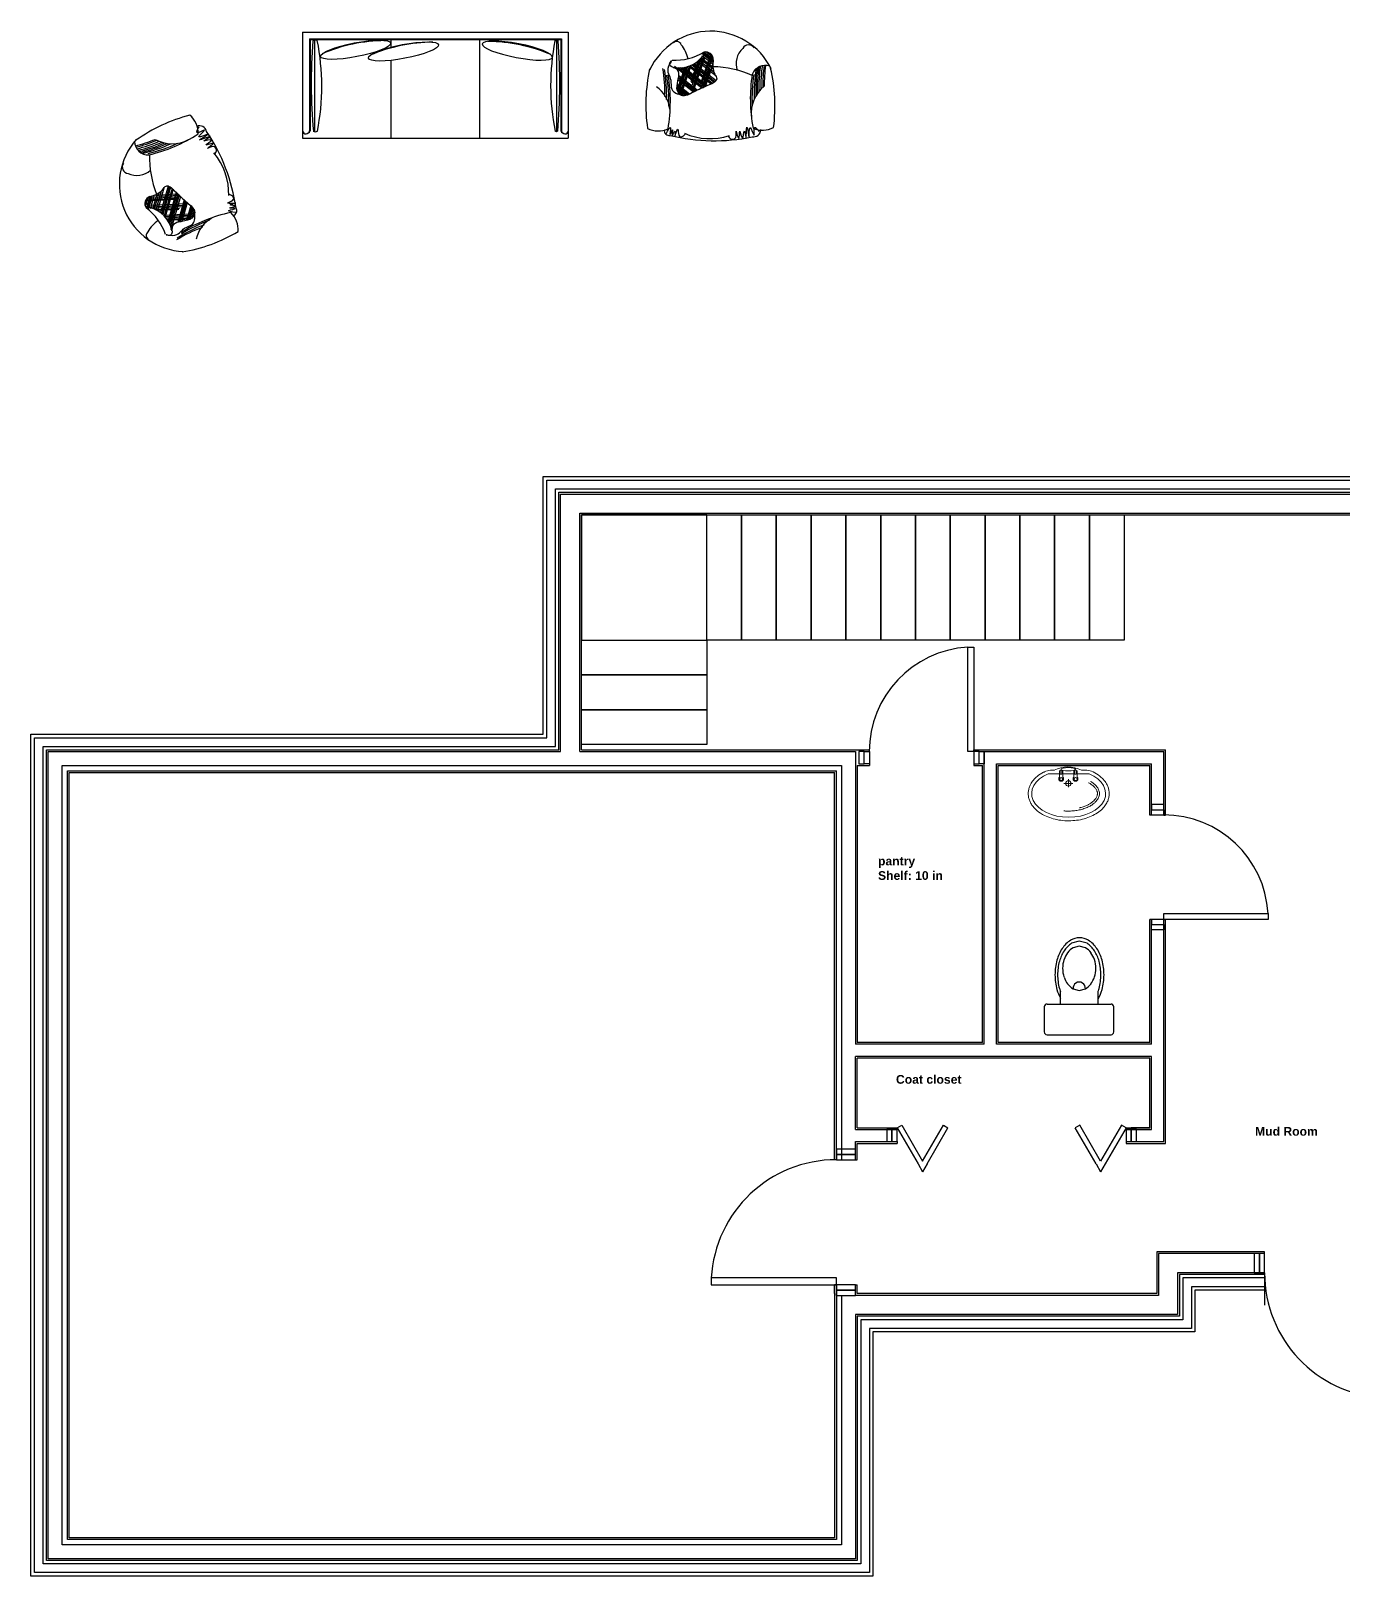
# Model space of a CAD drawing. Header units: inches. Extents: x 3882 to 20043, y -1483 to 317.
# Drawn here: x 8628.8 to 9005.9, y -582.4 to -138.3 of the extents above; entities that cross this region are included whole.
import ezdxf

# ---------------------------------------------------------------- set-up
doc = ezdxf.new("R2010")
doc.units = ezdxf.units.IN
doc.header["$MEASUREMENT"] = 0
for name, color, linetype in [('SS - Drywall_(240)', 240, 'Continuous'), ('SS - Foundation_Wall_(2)', 2, 'Continuous'), ('SS - Masonry_(241)', 241, 'Continuous'), ('SS - Sheathing_(124)', 124, 'Continuous'), ('SS - Windows_(160)', 160, 'Continuous'), ('SS - Wood_(30)', 30, 'Continuous')]:
    doc.layers.add(name, color=color, linetype=linetype)
doc.styles.add('SS.Title', font='swisseb.ttf')

# ---------------------------------------------------------------- blocks, each defined once
blk = doc.blocks.new('A$C44022395')
for p, q in [((0, 0.688), (0, 0.504)), ((0.487, 0.708), (0.02, 0.708)), ((0.507, 0.504), (0.507, 0.688)), ((0.487, 0.484), (0.02, 0.484)), ((0.113, 0.484), (0.113, 0.389)), ((0.389, 0.484), (0.389, 0.391)), ((0.252, 0.385), (0.207, 0.373)), ((0.296, 0.373), (0.252, 0.385)), ((0.195, 0.04), (0.252, 0.024)), ((0.207, 0.073), (0.252, 0.062)), ((0.252, 0.062), (0.296, 0.073)), ((0.252, 0.024), (0.308, 0.04))]:
    blk.add_line(p, q)
for centre, radius, start, end in [((0.02, 0.688), 0.02, 90, 180), ((0.487, 0.688), 0.02, 0, 90), ((0.02, 0.504), 0.02, 180, 270), ((0.487, 0.504), 0.02, 270, 0), ((0.478, 0.271), 0.407, 164.652, 180), ((0.366, 0.302), 0.291, 150.4483, 164.652), ((0.48, 0.271), 0.386, 165.1916, 180), ((0.367, 0.301), 0.269, 161.3359, 165.1916), ((0.27, 0.259), 0.13, 118.958, 143.1832), ((0.252, 0.369), 0.0451, 174.4043, 5.5957), ((0.233, 0.259), 0.13, 36.8168, 61.042), ((0.134, 0.302), 0.291, 15.348, 28.5058), ((0.136, 0.301), 0.269, 14.8084, 19.6606), ((0.024, 0.271), 0.386, 0, 14.8084), ((0.022, 0.271), 0.407, 0, 15.348), ((0.478, 0.271), 0.407, 180, 195.348), ((0.48, 0.271), 0.386, 180, 194.8084), ((0.346, 0.223), 0.215, 162.7734, 180), ((0.3, 0.238), 0.166, 143.1832, 162.7734), ((0.204, 0.238), 0.166, 17.2266, 36.8168), ((0.158, 0.223), 0.215, 0, 17.2266), ((0.024, 0.271), 0.386, 345.1916, 0), ((0.022, 0.271), 0.407, 344.652, 0), ((0.366, 0.24), 0.291, 195.348, 213.5296), ((0.367, 0.241), 0.269, 194.8084, 212.5477), ((0.346, 0.223), 0.215, 180, 197.2266), ((0.3, 0.209), 0.166, 197.2266, 216.8168), ((0.204, 0.209), 0.166, 323.1832, 342.7734), ((0.158, 0.223), 0.215, 342.7734, 0), ((0.136, 0.241), 0.269, 327.4523, 345.1916), ((0.134, 0.24), 0.291, 326.4704, 344.652), ((0.295, 0.193), 0.206, 213.5296, 237.9903), ((0.296, 0.196), 0.185, 212.5477, 237.0167), ((0.27, 0.187), 0.13, 216.8168, 241.042), ((0.25, 0.122), 0.122, 237.9903, 270), ((0.25, 0.122), 0.122, 270, 302.0097), ((0.233, 0.187), 0.13, 298.958, 323.1832), ((0.207, 0.196), 0.185, 302.9833, 327.4523), ((0.205, 0.193), 0.206, 302.0097, 326.4704)]:
    blk.add_arc(centre, radius, start, end)
blk = doc.blocks.new('A$C06440E15')
at = {"lineweight": 5}
for p, q in [((0.265, 0.122), (0.332, 0.122)), ((0.298, 0.089), (0.298, 0.149)), ((0.203, 0.025), (0.163, 0.025)), ((0.4, 0.025), (0.428, 0.025))]:
    blk.add_line(p, q, dxfattribs=at)
for points in [[(0.147, 0.05), (0.233, 0.05)], [(0.24, 0.028), (0.233, 0.028), (0.233, 0.086), (0.235, 0.086)], [(0.255, 0.086), (0.259, 0.086), (0.259, 0.028), (0.253, 0.028)], [(0.259, 0.05), (0.338, 0.05)], [(0.345, 0.028), (0.338, 0.028), (0.338, 0.086), (0.34, 0.086)], [(0.36, 0.086), (0.364, 0.086), (0.364, 0.028), (0.358, 0.028)], [(0.364, 0.05), (0.444, 0.05)]]:
    blk.add_lwpolyline(points, dxfattribs=at)
for points in [[(0.24, 0.053), (0.253, 0.053), (0.253, 0.023), (0.24, 0.023)], [(0.345, 0.053), (0.358, 0.053), (0.358, 0.023), (0.345, 0.023)]]:
    blk.add_lwpolyline(points, close=True, dxfattribs=at)
for centre, radius in [((0.298, 0.121), 0.0195), ((0.245, 0.089), 0.0108), ((0.35, 0.089), 0.0108)]:
    blk.add_circle(centre, radius, dxfattribs=at)
for centre, radius, start, end in [((0.163, 0.126), 0.101, 243.3958, 270), ((0.302, 0.207), 0.207, 241.443, 298.557), ((0.246, 0.087), 0.0177, 317.1345, 225.2641), ((0.351, 0.087), 0.0177, 317.1345, 225.2641), ((0.428, 0.126), 0.101, 270, 296.6012)]:
    blk.add_arc(centre, radius, start, end, dxfattribs=at)
blk.add_ellipse((0.296, 0.195), major_axis=(-0.27, 0), ratio=0.641085, start_param=2.154405, end_param=7.270373, dxfattribs=at)
at = {"lineweight": 5, "extrusion": (1.54074e-33, -5.55112e-17, -1)}
blk.add_ellipse((0.299, 0.017), major_axis=(-0.0526, 0), ratio=0.224043, dxfattribs=at)
at = {"lineweight": 5}
for points, knots in [([(0.473, 0.036), (0.475, 0.037), (0.477, 0.038), (0.496, 0.048), (0.512, 0.058), (0.536, 0.078), (0.545, 0.088), (0.562, 0.107), (0.569, 0.117), (0.578, 0.136), (0.582, 0.144), (0.587, 0.161), (0.589, 0.17), (0.591, 0.187), (0.591, 0.196), (0.59, 0.213), (0.589, 0.222), (0.584, 0.239), (0.581, 0.247), (0.574, 0.263), (0.569, 0.271), (0.559, 0.286), (0.553, 0.294), (0.54, 0.307), (0.533, 0.314), (0.51, 0.334), (0.492, 0.345), (0.456, 0.363), (0.439, 0.369), (0.404, 0.38), (0.386, 0.385), (0.348, 0.391), (0.329, 0.393), (0.29, 0.394), (0.271, 0.393), (0.233, 0.39), (0.214, 0.387), (0.177, 0.378), (0.16, 0.372), (0.126, 0.359), (0.111, 0.351), (0.082, 0.333), (0.068, 0.324), (0.047, 0.304), (0.039, 0.295), (0.025, 0.276), (0.019, 0.266), (0.01, 0.248), (0.007, 0.24), (0.003, 0.223), (0.001, 0.214), (0, 0.197), (0, 0.189), (0.002, 0.172), (0.003, 0.163), (0.008, 0.147), (0.012, 0.138), (0.02, 0.123), (0.024, 0.115), (0.035, 0.1), (0.041, 0.093), (0.054, 0.08), (0.061, 0.073), (0.083, 0.055), (0.1, 0.045), (0.118, 0.036)], [2.233946, 2.233946, 2.233946, 2.233946, 2.256118, 2.256118, 2.485463, 2.485463, 2.651256, 2.651256, 2.817049, 2.817049, 2.939754, 2.939754, 3.06246, 3.06246, 3.185165, 3.185165, 3.307871, 3.307871, 3.430576, 3.430576, 3.553282, 3.553282, 3.675987, 3.675987, 3.798693, 3.798693, 4.055849, 4.055849, 4.258192, 4.258192, 4.460534, 4.460534, 4.662877, 4.662877, 4.86522, 4.86522, 5.067563, 5.067563, 5.269906, 5.269906, 5.472249, 5.472249, 5.674592, 5.674592, 5.832606, 5.832606, 5.99062, 5.99062, 6.11149, 6.11149, 6.232361, 6.232361, 6.353231, 6.353231, 6.474101, 6.474101, 6.594971, 6.594971, 6.715842, 6.715842, 6.836712, 6.836712, 6.957582, 6.957582, 7.190813, 7.190813, 7.190813, 7.190813]), ([(0.33, 0.321), (0.326, 0.322), (0.323, 0.322), (0.307, 0.323), (0.294, 0.323), (0.269, 0.322), (0.257, 0.321), (0.232, 0.318), (0.221, 0.315), (0.198, 0.31), (0.187, 0.306), (0.166, 0.298), (0.156, 0.294), (0.137, 0.285), (0.129, 0.28), (0.114, 0.269), (0.107, 0.263), (0.097, 0.253), (0.093, 0.248), (0.086, 0.239), (0.083, 0.235), (0.078, 0.226), (0.076, 0.222), (0.073, 0.213), (0.072, 0.209), (0.071, 0.2), (0.071, 0.196), (0.071, 0.188), (0.072, 0.184), (0.074, 0.175), (0.075, 0.171), (0.079, 0.162), (0.081, 0.158), (0.087, 0.149), (0.091, 0.144), (0.099, 0.135), (0.103, 0.131), (0.113, 0.122), (0.119, 0.118), (0.128, 0.111), (0.132, 0.109), (0.136, 0.107)], [4.568564, 4.568564, 4.568564, 4.568564, 4.614838, 4.614838, 4.770312, 4.770312, 4.925787, 4.925787, 5.081261, 5.081261, 5.236736, 5.236736, 5.39221, 5.39221, 5.547685, 5.547685, 5.70316, 5.70316, 5.824954, 5.824954, 5.946748, 5.946748, 6.068542, 6.068542, 6.190337, 6.190337, 6.312131, 6.312131, 6.433925, 6.433925, 6.555719, 6.555719, 6.677514, 6.677514, 6.799308, 6.799308, 6.921102, 6.921102, 7.042896, 7.042896, 7.109827, 7.109827, 7.109827, 7.109827]), ([(0.217, 0.299), (0.216, 0.298), (0.214, 0.298), (0.203, 0.295), (0.193, 0.292), (0.175, 0.286), (0.167, 0.282), (0.153, 0.276), (0.147, 0.272), (0.137, 0.267), (0.133, 0.264), (0.126, 0.258), (0.122, 0.256), (0.114, 0.249), (0.11, 0.245), (0.103, 0.237), (0.101, 0.234), (0.096, 0.228), (0.094, 0.224), (0.091, 0.218), (0.09, 0.215), (0.088, 0.211), (0.088, 0.209), (0.087, 0.205), (0.087, 0.204), (0.086, 0.2), (0.086, 0.198), (0.086, 0.195), (0.086, 0.194), (0.086, 0.19), (0.086, 0.188), (0.087, 0.183), (0.088, 0.182), (0.089, 0.178), (0.09, 0.176), (0.092, 0.17), (0.094, 0.167), (0.098, 0.161), (0.1, 0.158), (0.104, 0.152), (0.107, 0.149), (0.113, 0.143), (0.116, 0.14), (0.123, 0.134), (0.127, 0.131), (0.136, 0.124), (0.142, 0.121), (0.149, 0.117), (0.15, 0.116), (0.151, 0.116)], [5.060674, 5.060674, 5.060674, 5.060674, 5.081456, 5.081456, 5.224699, 5.224699, 5.360745, 5.360745, 5.468504, 5.468504, 5.55379, 5.55379, 5.639077, 5.639077, 5.762652, 5.762652, 5.86456, 5.86456, 5.966467, 5.966467, 6.068374, 6.068374, 6.133144, 6.133144, 6.197913, 6.197913, 6.262683, 6.262683, 6.312162, 6.312162, 6.405308, 6.405308, 6.476407, 6.476407, 6.547506, 6.547506, 6.656966, 6.656966, 6.748953, 6.748953, 6.840941, 6.840941, 6.932929, 6.932929, 7.024917, 7.024917, 7.140489, 7.140489, 7.156981, 7.156981, 7.156981, 7.156981])]:
    blk.add_open_spline(points, degree=3, knots=knots, dxfattribs=at)
blk = doc.blocks.new('A$C68D44F0A')
at = {"ltscale": 0.8}
for p, q in [((317, 484.6), (273.5, 358)), ((325.9, 492.5), (277.2, 350.8)), ((343.5, 516.5), (282.5, 338.9)), ((349.9, 509.4), (287, 326.3)), ((356.6, 502.2), (287.7, 301.8)), ((425.7, 394), (313.6, 481.8)), ((414.1, 417.1), (322.3, 489.1)), ((409.6, 434.5), (330.3, 496.7)), ((394.1, 522.5), (335.4, 351.7)), ((408.1, 447.2), (336.5, 503.3)), ((398.6, 517.6), (339.1, 344.5)), ((408.4, 477.3), (340, 530.9)), ((405.4, 510.2), (344.3, 332.7)), ((407.8, 465.8), (345.7, 514.5)), ((408.9, 485.4), (346.4, 534.5)), ((409.5, 493.7), (352.8, 538.2)), ((407.3, 509.1), (368.1, 539.8)), ((340.5, 319.8), (173.7, 450.6)), ((236.5, 446.4), (190.4, 312.1)), ((243.3, 447.9), (193.1, 302)), ((253.5, 450.6), (195.5, 282)), ((349.5, 323.7), (197.1, 443.1)), ((298.1, 299.8), (198, 378.2)), ((304.3, 302.9), (199.3, 385.2)), ((312.4, 306.9), (200.7, 394.5)), ((263, 452.5), (204.2, 281.4)), ((358.3, 327.5), (210.5, 443.3)), ((269.6, 445.3), (212.3, 278.6)), ((367.5, 331.5), (223.4, 444.4)), ((373.6, 334.1), (231.5, 445.5)), ((397.6, 344.8), (260, 452.7)), ((405.1, 348.5), (268.3, 455.7)), ((414.8, 354), (279.1, 460.4)), ((420.5, 358), (285.7, 463.7)), ((427.1, 364.3), (294.2, 468.5)), ((389, 436.8), (348.9, 320.1)), ((407.8, 465.1), (360.9, 328.6)), ((253.9, 277.6), (189.4, 328.2)), ((244.9, 274.8), (189.6, 318.2)), ((259.3, 279.8), (189.9, 334.2)), ((265.6, 282.6), (190.7, 341.3)), ((232.8, 273.1), (192, 305.1)), ((225.3, 273.7), (195.2, 297.2)), ((289.4, 295.2), (195.9, 368.4))]:
    blk.add_line(p, q, dxfattribs=at)
for centre, radius, start, end in [((394.7, 256.2), 410.2, 26.38653, 154.90262), ((188.1, 574.7), 29, 19.00638, 131.97876), ((43, 446.8), 220.5, 13.69322, 38.51312), ((625.2, 543), 40.1, 34.03219, 151.97167), ((179.1, 825.4), 335.6, 266.75028, 301.21889), ((201.9, 623.4), 180.4, 258.84033, 324.04177), ((403.1, 388.4), 140.4, 93.36861, 113.15131), ((364.7, 495), 44.9, 356.26471, 105.01291), ((674.5, 469.6), 125.2, 132.53505, 199.53239), ((1007.9, 220), 1008.2, 167.60389, 188.25902), ((-845.4, 287.6), 962, 358.88937, 9.13256), ((-835.2, 272.5), 962, 358.64875, 9.63997), ((-821.4, 238.7), 962, 358.32747, 9.63997), ((-812.7, 238.8), 962, 350.07347, 9.63997), ((398.5, -162.6), 612.6, 66.05479, 89.11375), ((1597.7, 255.7), 962, 171.16639, 190.73288), ((1607.8, 255.8), 962, 171.16639, 182.47888), ((725.2, 375), 83.2, 69.16775, 159.9582), ((1621.1, 289.8), 962, 171.16639, 182.1576), ((1631.2, 305.1), 962, 171.67379, 181.91699), ((1639.6, 311.9), 962, 171.79996, 181.5467), ((1649.7, 320.4), 962, 172.06608, 181.2569), ((1661.6, 323.9), 962, 172.0757, 180.67604), ((1673.4, 329), 962, 172.29662, 180.30935), ((1681.9, 329.1), 962, 172.29471, 179.88876), ((-222.5, 211.4), 1008.2, 352.54734, 13.20246), ((-43.4, 170.2), 190.8, 6.40171, 55.77946), ((849.4, 168.6), 207.7, 128.56061, 186.74515), ((74.8, 200.7), 141.2, 242.7546, 295.19172), ((141.2, 60.6), 28.7, 167.92174, 282.96838), ((416.7, 1122), 1122.2, 256.12564, 281.8207), ((389.4, 387.4), 375.1, 245.66485, 288.64709), ((653.9, 68.5), 45.4, 260.78692, 358.88215), ((710.8, 205.2), 141.2, 245.61464, 298.05176)]:
    blk.add_arc(centre, radius, start, end, dxfattribs=at)
blk.add_spline([(409.5, 492.1), (419.4, 405), (432.1, 377.1), (385.6, 339.4), (289.2, 295.1), (217.7, 275.9), (198.8, 291.3), (192.2, 350.5), (185.3, 437.6), (144.6, 465.3), (156.9, 487.2), (138.5, 452.8), (151.5, 368.9), (158.2, 312.9), (220.8, 275.9)], degree=3, dxfattribs=at)
for points, knots in [([(122.7, 41.7), (135.9, 65.7), (160.7, 110.4), (137.5, 7.9), (172.4, 96.2), (149.7, 3.9), (188.5, 85.6), (166.3, -17.1), (199.4, 106.2), (195.1, 7.6), (223.4, 22.5), (242.2, 42.4)], [0, 0, 0, 0, 57.045813, 106.605856, 145.753582, 187.738083, 225.768641, 267.753142, 329.173397, 375.417004, 444.077394, 444.077394, 444.077394, 444.077394]), ([(501.1, 29.3), (508.9, 13.8), (522.6, 2.8), (555.9, 21.3), (542.5, 90.7), (571, -28.7), (567.4, 100), (590.1, -31.3), (599, 105.5), (613.1, -44.3), (610, 149.8), (632.9, -33.7), (624.1, 130.6), (668.9, -10.1), (651.5, 104.1), (678.2, 70.2), (690.1, 55.1)], [1463.791949, 1463.791949, 1463.791949, 1463.791949, 1526.610665, 1545.633724, 1591.404897, 1647.920957, 1701.677524, 1758.193584, 1817.207555, 1875.355784, 1959.324785, 2033.132465, 2101.97371, 2166.612579, 2223.755331, 2269.563488, 2269.563488, 2269.563488, 2269.563488])]:
    blk.add_open_spline(points, degree=3, knots=knots, dxfattribs=at)
blk = doc.blocks.new('A$C618761CF')
for p, q in [((0, 0.776), (1.94, 0.776)), ((0, 0.776), (0, 0)), ((0.05, 0.726), (1.89, 0.726)), ((0.05, 0.726), (0.05, 0.054)), ((0.055, 0.721), (1.885, 0.721)), ((0.055, 0.721), (0.055, 0.054)), ((0.086, 0.716), (0.087, 0.048)), ((0.647, 0.666), (0.647, 0.721)), ((1.294, 0), (1.294, 0.721)), ((1.854, 0.716), (1.853, 0.048)), ((1.885, 0.721), (1.885, 0.054)), ((1.89, 0.726), (1.89, 0.054)), ((1.94, 0.776), (1.94, 0)), ((0.647, 0), (0.647, 0.569)), ((0, 0), (1.94, 0))]:
    blk.add_line(p, q)
for centre, radius, start, end in [((3.983, 0.401), 3.92, 175.4493, 185.1211), ((-1.581, 0.38), 1.721, 348.9872, 11.1578), ((0.61, -0.468), 1.181, 90.3945, 113.2783), ((0.96, -0.479), 1.181, 90.3945, 113.2783), ((1.345, -0.474), 1.181, 66.7217, 89.6055), ((3.529, 0.386), 1.718, 169.0412, 191.2305), ((-2.042, 0.401), 3.92, 354.8789, 4.5507), ((0.025, 0.058), 0.0255, 193.4195, 351.1117), ((0.039, 0.055), 0.0157, 283.2936, 355.2006), ((1.901, 0.055), 0.0157, 184.7994, 256.7064), ((1.916, 0.058), 0.0255, 188.8883, 346.5805)]:
    blk.add_arc(centre, radius, start, end)
for centre, major_axis, ratio, start_param, end_param in [((0.097, 0.382), (-0.006, 0.334), 0.322726, -0.151988, 0.151988), ((0.094, 0.382), (0.001, 0.334), 0.326091, 3.001806, 3.279824)]:
    blk.add_ellipse(centre, major_axis=major_axis, ratio=ratio, start_param=start_param, end_param=end_param)
for centre in [(0.387, 0.646), (0.737, 0.634)]:
    blk.add_ellipse(centre, major_axis=(-0.256, -0.049), ratio=0.194175)
at = {"extrusion": (0, 0, -1)}
blk.add_ellipse((1.568, 0.64), major_axis=(0.256, -0.049), ratio=0.194175, dxfattribs=at)
for centre, major_axis, ratio, start_param, end_param in [((1.854, 0.382), (0, 0.334), 0.228259, -0.151988, 0.151988), ((1.851, 0.382), (-0.002, 0.334), 0.196951, 3.00232, 3.280338)]:
    blk.add_ellipse(centre, major_axis=major_axis, ratio=ratio, start_param=start_param, end_param=end_param, dxfattribs=at)

msp = doc.modelspace()

# ---------------------------------------------------------------- linework, layer by layer
for p, q in [((8892.99702, -313.36932), (8892.99702, -277.36932)), ((8866.25896, -350.41495), (8866.25896, -359.02506)), ((8866.25896, -359.02506), (8866.25896, -369.02506)), ((8866.25896, -369.02506), (8866.25896, -379.02506)), ((8866.25896, -379.02506), (8866.25896, -389.02506)), ((8866.25896, -389.02506), (8866.25896, -399.02506)), ((8866.25896, -399.02506), (8866.25896, -409.02506)), ((8866.25896, -409.02506), (8866.25896, -419.02506)), ((8866.25896, -419.02506), (8866.25896, -429.02506)), ((8950.34368, -453.52506), (8945.01691, -453.52506)), ((8983.33766, -495.22224), (8983.33766, -504.57735))]:
    msp.add_line(p, q)
for points in [[(8786.99702, -313.36932), (8822.99702, -313.36932), (8822.99702, -277.36932), (8786.99702, -277.36932)], [(8832.99702, -277.36932), (8832.99702, -313.36932), (8822.99702, -313.36932), (8822.99702, -277.36932)], [(8842.99702, -277.36932), (8842.99702, -313.36932), (8832.99702, -313.36932), (8832.99702, -277.36932)], [(8852.99702, -277.36932), (8852.99702, -313.36932), (8842.99702, -313.36932), (8842.99702, -277.36932)], [(8862.99702, -277.36932), (8862.99702, -313.36932), (8852.99702, -313.36932), (8852.99702, -277.36932)], [(8872.99702, -277.36932), (8872.99702, -313.36932), (8862.99702, -313.36932), (8862.99702, -277.36932)], [(8882.99702, -277.36932), (8882.99702, -313.36932), (8872.99702, -313.36932), (8872.99702, -277.36932)], [(8892.99702, -277.36932), (8892.99702, -313.36932), (8882.99702, -313.36932), (8882.99702, -277.36932)], [(8902.99702, -277.36932), (8902.99702, -313.36932), (8892.99702, -313.36932), (8892.99702, -277.36932)], [(8912.99702, -277.36932), (8912.99702, -313.36932), (8902.99702, -313.36932), (8902.99702, -277.36932)], [(8922.99702, -277.36932), (8922.99702, -313.36932), (8912.99702, -313.36932), (8912.99702, -277.36932)], [(8932.99702, -277.36932), (8932.99702, -313.36932), (8922.99702, -313.36932), (8922.99702, -277.36932)], [(8942.99702, -277.36932), (8942.99702, -313.36932), (8932.99702, -313.36932), (8932.99702, -277.36932)], [(8822.99702, -323.36932), (8786.99702, -323.36932), (8786.99702, -313.36932), (8822.99702, -313.36932)], [(8822.99702, -333.36932), (8786.99702, -333.36932), (8786.99702, -323.36932), (8822.99702, -323.36932)], [(8822.99702, -343.36932), (8786.99702, -343.36932), (8786.99702, -333.36932), (8822.99702, -333.36932)]]:
    msp.add_lwpolyline(points, close=True)
at = {"layer": 'SS - Drywall_(240)'}
for p, q in [((8786.99702, -344.91495), (8869.71212, -344.91495)), ((8899.75896, -344.91495), (8954.84368, -344.91495)), ((8899.75896, -345.41495), (8899.75896, -344.91495)), ((8954.84368, -363.65488), (8954.84368, -344.91495)), ((8866.25896, -349.41495), (8866.25896, -429.02506)), ((8866.25896, -349.41495), (8869.75896, -349.41495)), ((8869.75896, -348.91495), (8869.75896, -349.41495)), ((8899.75896, -348.91495), (8899.75896, -349.41495)), ((8899.75896, -349.41495), (8902.25896, -349.41495)), ((8902.25896, -429.02506), (8902.25896, -349.41495)), ((8902.74402, -348.02506), (8902.75896, -348.02506)), ((8906.75896, -429.02506), (8906.75896, -349.41495)), ((8906.75896, -349.41495), (8950.34368, -349.41495)), ((8950.34368, -363.65488), (8950.34368, -349.41495)), ((8786.99702, -351.41495), (8859.75896, -351.41495)), ((8859.75896, -462.72224), (8859.75896, -351.41495)), ((8950.84368, -363.65488), (8950.34368, -363.65488)), ((8954.34368, -363.65488), (8954.84368, -363.65488)), ((8950.34368, -429.02506), (8950.34368, -393.65488)), ((8950.84368, -393.65488), (8950.34368, -393.65488)), ((8954.34368, -393.65488), (8954.84368, -393.65488)), ((8954.84368, -458.02506), (8954.84368, -393.65488)), ((8902.25896, -429.02506), (8866.25896, -429.02506)), ((8950.34368, -429.02506), (8906.75896, -429.02506)), ((8950.34368, -433.52506), (8866.25896, -433.52506)), ((8866.25896, -453.52506), (8866.25896, -433.52506)), ((8950.34368, -453.52506), (8950.34368, -433.52506)), ((8950.34368, -453.52506), (8950.34368, -433.52506)), ((8866.25896, -453.52506), (8877.73653, -453.52506)), ((8877.73653, -454.02506), (8877.73653, -453.52506)), ((8943.51691, -454.02506), (8943.51691, -453.52506)), ((8943.51691, -453.52506), (8950.34368, -453.52506)), ((8866.25896, -458.02506), (8877.73653, -458.02506)), ((8866.25896, -462.72224), (8866.25896, -458.02506)), ((8877.73653, -457.52506), (8877.73653, -458.02506)), ((8943.51691, -457.52506), (8943.51691, -458.02506)), ((8943.51691, -458.02506), (8954.84368, -458.02506)), ((8860.25896, -462.72224), (8859.75896, -462.72224)), ((8865.75896, -462.72224), (8866.25896, -462.72224)), ((8983.33766, -489.72224), (8983.33766, -489.22224)), ((8859.75896, -501.22224), (8859.75896, -498.72224)), ((8860.25896, -498.72224), (8859.75896, -498.72224)), ((8865.75896, -498.72224), (8866.25896, -498.72224)), ((8866.25896, -501.22224), (8866.25896, -498.72224))]:
    msp.add_line(p, q, dxfattribs=at)
for points in [[(8786.99702, -344.91495), (8786.99702, -277.36932), (9019.30226, -277.36932), (9019.30226, -237.79353), (9131.56181, -237.79353), (9131.56181, -277.36932), (9191.56181, -277.36932), (9191.56181, -353.84197)], [(8859.75896, -501.22224), (8859.75896, -571.41495), (8639.75896, -571.41495), (8639.75896, -351.41495), (8786.99702, -351.41495)], [(8983.33766, -489.22224), (8952.33766, -489.22224), (8952.33766, -501.22224), (8866.25896, -501.22224)]]:
    msp.add_lwpolyline(points, dxfattribs=at)
at = {"layer": 'SS - Foundation_Wall_(2)'}
for points in [[(8983.33766, -499.22224), (8962.33766, -499.22224), (8962.33766, -511.22224), (8869.75896, -511.22224), (8869.75896, -581.41495), (8629.75896, -581.41495), (8629.75896, -341.41495), (8776.99702, -341.41495), (8776.99702, -267.36932), (9009.30226, -267.36932), (9009.30226, -227.79353), (9141.56181, -227.79353), (9141.56181, -267.36932), (9201.56181, -267.36932), (9201.56181, -451.22224), (9141.56181, -511.22224), (9034.33766, -511.22224), (9034.33766, -499.22224), (9019.33766, -499.22224)], [(8861.75896, -501.72224), (8861.75896, -573.41495), (8637.75896, -573.41495), (8637.75896, -349.41495), (8861.75896, -349.41495), (8861.75896, -462.72224)]]:
    msp.add_lwpolyline(points, dxfattribs=at)
at = {"layer": 'SS - Masonry_(241)'}
for points in [[(8983.33766, -500.22224), (8963.33766, -500.22224), (8963.33766, -512.22224), (8870.75896, -512.22224), (8870.75896, -582.41495), (8628.75896, -582.41495), (8628.75896, -340.41495), (8775.99702, -340.41495), (8775.99702, -266.36932), (9008.30226, -266.36932), (9008.30226, -226.79353), (9142.56181, -226.79353), (9142.56181, -266.36932), (9202.56181, -266.36932), (9202.56181, -451.63646), (9141.97603, -512.22224), (9033.33766, -512.22224), (9033.33766, -500.22224), (9019.33766, -500.22224)], [(8983.33766, -496.72224), (8959.83766, -496.72224), (8959.83766, -508.72224), (8867.25896, -508.72224), (8867.25896, -578.91495), (8632.25896, -578.91495), (8632.25896, -343.91495), (8779.49702, -343.91495), (8779.49702, -269.86932), (9011.80226, -269.86932), (9011.80226, -230.29353), (9139.06181, -230.29353), (9139.06181, -269.86932), (9199.06181, -269.86932), (9199.06181, -450.18671), (9140.52628, -508.72224), (9036.83766, -508.72224), (9036.83766, -496.72224), (9019.33766, -496.72224)]]:
    msp.add_lwpolyline(points, dxfattribs=at)
at = {"layer": 'SS - Sheathing_(124)'}
msp.add_lwpolyline([(8983.33766, -495.72224), (8958.83766, -495.72224), (8958.83766, -507.72224), (8866.25896, -507.72224), (8866.25896, -577.91495), (8633.25896, -577.91495), (8633.25896, -344.91495), (8780.49702, -344.91495), (8780.49702, -270.86932), (9012.80226, -270.86932), (9012.80226, -231.29353), (9138.06181, -231.29353), (9138.06181, -270.86932), (9198.06181, -270.86932), (9198.06181, -449.7725), (9140.11207, -507.72224), (9037.83766, -507.72224), (9037.83766, -495.72224), (9019.33766, -495.72224)], dxfattribs=at)
at = {"layer": 'SS - Windows_(160)'}
for p, q in [((8877.73653, -453.52506), (8879.03556, -452.77506)), ((8879.03556, -452.77506), (8885.03556, -463.16737)), ((8885.03556, -463.16737), (8891.03556, -452.77506)), ((8891.03556, -452.77506), (8892.3346, -453.52506)), ((8930.21787, -452.77506), (8928.91883, -453.52506)), ((8936.21787, -463.16737), (8930.21787, -452.77506)), ((8942.21787, -452.77506), (8936.21787, -463.16737)), ((8943.51691, -453.52506), (8942.21787, -452.77506)), ((8877.73653, -453.52506), (8883.73653, -463.91737)), ((8886.3346, -463.91737), (8892.3346, -453.52506)), ((8934.91883, -463.91737), (8928.91883, -453.52506)), ((8943.51691, -453.52506), (8937.51691, -463.91737)), ((8883.73653, -463.91737), (8885.03556, -466.16737)), ((8886.3346, -463.91737), (8885.03556, -466.16737)), ((8934.91883, -463.91737), (8936.21787, -466.16737)), ((8937.51691, -463.91737), (8936.21787, -466.16737))]:
    msp.add_line(p, q, dxfattribs=at)
for points in [[(8898.00896, -345.41495), (8898.00896, -315.41495), (8899.75896, -315.41495), (8899.75896, -345.41495)], [(8869.75896, -348.91495), (8868.25896, -348.91495), (8868.25896, -345.41495), (8869.75896, -345.41495)], [(8899.75896, -348.91495), (8901.25896, -348.91495), (8901.25896, -345.41495), (8899.75896, -345.41495)], [(8950.84368, -363.65488), (8950.84368, -362.15488), (8954.34368, -362.15488), (8954.34368, -363.65488)], [(8950.84368, -393.65488), (8950.84368, -395.15488), (8954.34368, -395.15488), (8954.34368, -393.65488)], [(8954.34368, -391.90488), (8984.34368, -391.90488), (8984.34368, -393.65488), (8954.34368, -393.65488)], [(8876.23653, -454.02506), (8876.23653, -457.52506), (8877.73653, -457.52506), (8877.73653, -454.02506)], [(8943.51691, -454.02506), (8943.51691, -457.52506), (8945.01691, -457.52506), (8945.01691, -454.02506)], [(8865.75896, -461.22224), (8860.25896, -461.22224), (8860.25896, -462.72224), (8865.75896, -462.72224)], [(8981.83766, -489.72224), (8981.83766, -495.22224), (8983.33766, -495.22224), (8983.33766, -489.72224)], [(8824.25896, -498.72224), (8860.25896, -498.72224), (8860.25896, -496.72224), (8824.25896, -496.72224)], [(8865.75896, -498.72224), (8860.25896, -498.72224), (8860.25896, -500.22224), (8865.75896, -500.22224)]]:
    msp.add_lwpolyline(points, close=True, dxfattribs=at)
for centre, radius, start, end in [((8899.75896, -345.41495), 30.051, 93.3384705, 180), ((8954.34368, -393.65488), 30.051, 3.3384705, 90), ((8860.25896, -498.72224), 36, 90, 176.8152615), ((9019.33766, -495.22224), 36, 180, 266.8152615)]:
    msp.add_arc(centre, radius, start, end, dxfattribs=at)
at = {"layer": 'SS - Wood_(30)'}
for p, q in [((8786.49702, -345.41495), (8865.75896, -345.41495)), ((8865.75896, -345.41495), (8865.75896, -429.52506)), ((8902.75896, -345.41495), (8954.34368, -345.41495)), ((8902.75896, -429.52506), (8902.75896, -345.41495)), ((8954.34368, -363.65488), (8954.34368, -345.41495)), ((8902.74402, -347.52506), (8902.75896, -347.52506)), ((8906.25896, -429.52506), (8906.25896, -348.91495)), ((8906.25896, -348.91495), (8950.84368, -348.91495)), ((8950.84368, -363.65488), (8950.84368, -348.91495)), ((8786.49702, -350.91495), (8860.25896, -350.91495)), ((8860.25896, -462.72224), (8860.25896, -350.91495)), ((8950.84368, -429.52506), (8950.84368, -393.65488)), ((8954.34368, -429.52506), (8954.34368, -393.65488)), ((8902.75896, -429.52506), (8865.75896, -429.52506)), ((8950.84368, -429.52506), (8906.25896, -429.52506)), ((8954.34368, -457.52506), (8954.34368, -429.52506)), ((8954.34368, -457.52506), (8954.34368, -429.52506)), ((8865.75896, -454.02506), (8865.75896, -433.02506)), ((8950.84368, -433.02506), (8865.75896, -433.02506)), ((8950.84368, -454.02506), (8950.84368, -433.02506)), ((8950.84368, -454.02506), (8950.84368, -433.02506)), ((8865.75896, -454.02506), (8877.73653, -454.02506)), ((8943.51691, -454.02506), (8950.84368, -454.02506)), ((8865.75896, -457.52506), (8877.73653, -457.52506)), ((8865.75896, -462.72224), (8865.75896, -457.52506)), ((8943.51691, -457.52506), (8954.34368, -457.52506)), ((8860.25896, -501.72224), (8860.25896, -498.72224)), ((8865.75896, -501.72224), (8865.75896, -498.72224))]:
    msp.add_line(p, q, dxfattribs=at)
for points in [[(8983.33766, -495.22224), (8958.33766, -495.22224), (8958.33766, -507.22224), (8865.75896, -507.22224), (8865.75896, -577.41495), (8633.75896, -577.41495), (8633.75896, -345.41495), (8780.99702, -345.41495), (8780.99702, -271.36932), (9013.30226, -271.36932), (9013.30226, -231.79353), (9137.56181, -231.79353), (9137.56181, -271.36932), (9197.56181, -271.36932), (9197.56181, -449.56539), (9139.90496, -507.22224), (9038.33766, -507.22224), (9038.33766, -495.22224), (9017.33766, -495.22224)], [(8786.49702, -345.41495), (8786.49702, -276.86932), (9018.80226, -276.86932), (9018.80226, -237.29353), (9132.06181, -237.29353), (9132.06181, -276.86932), (9192.06181, -276.86932), (9192.06181, -354.34197)], [(8860.25896, -501.72224), (8860.25896, -571.91495), (8639.25896, -571.91495), (8639.25896, -350.91495), (8786.49702, -350.91495)], [(8983.33766, -489.72224), (8952.83766, -489.72224), (8952.83766, -501.72224), (8865.75896, -501.72224)]]:
    msp.add_lwpolyline(points, dxfattribs=at)
for points in [[(8868.25896, -345.41495), (8866.75896, -345.41495), (8866.75896, -348.91495), (8868.25896, -348.91495)], [(8901.25896, -345.41495), (8902.75896, -345.41495), (8902.75896, -348.91495), (8901.25896, -348.91495)], [(8954.34368, -362.15488), (8954.34368, -360.65488), (8950.84368, -360.65488), (8950.84368, -362.15488)], [(8954.34368, -395.15488), (8954.34368, -396.65488), (8950.84368, -396.65488), (8950.84368, -395.15488)], [(8874.73653, -454.02506), (8874.73653, -457.52506), (8876.23653, -457.52506), (8876.23653, -454.02506)], [(8945.01691, -454.02506), (8945.01691, -457.52506), (8946.51691, -457.52506), (8946.51691, -454.02506)], [(8865.75896, -459.72224), (8860.25896, -459.72224), (8860.25896, -461.22224), (8865.75896, -461.22224)], [(8980.33766, -489.72224), (8980.33766, -495.22224), (8981.83766, -495.22224), (8981.83766, -489.72224)], [(8865.75896, -500.22224), (8860.25896, -500.22224), (8860.25896, -501.72224), (8865.75896, -501.72224)]]:
    msp.add_lwpolyline(points, close=True, dxfattribs=at)

# ---------------------------------------------------------------- block references
for name, p, xscale, yscale, zscale in [('A$C618761CF', (8706.84252, -169.11743), 39.3700787401575, 39.3700787401575, 39.3700787401575), ('A$C68D44F0A', (8805.49816, -169.81812), 0.047244094488189, 0.047244094488189, 0.047244094488189)]:
    msp.add_blockref(name, p, dxfattribs=dict(xscale=xscale, yscale=yscale, zscale=zscale))
at = {"xscale": 0.04724409448818899, "yscale": 0.04724409448818899, "zscale": 0.04724409448818899, "rotation": 112.0843872815837}
msp.add_blockref('A$C68D44F0A', (8691.77736, -195.06316), dxfattribs=at)
at = {"color": 7, "xscale": 39.3700787401575, "yscale": 39.3700787401575, "zscale": 39.3700787401575, "rotation": 180}
for name, p in [('A$C06440E15', (8938.67694, -349.80646)), ('A$C44022395', (8939.98626, -398.9175))]:
    msp.add_blockref(name, p, dxfattribs=at)

# ---------------------------------------------------------------- texts
at = {"char_height": 2.5, "attachment_point": 1, "style": 'SS.Title'}
for s, width, insert in [('pantry \\PShelf: 10 in', 23.3649738, (8872.23004, -375.62393)), ('Coat closet', 55.1096993, (8877.39465, -438.38401)), ('Mud Room', 55.1096993, (8980.59869, -453.32665))]:
    msp.add_mtext_dynamic_manual_height_columns(s, width=width, gutter_width=1, heights=[0], dxfattribs=dict(at, insert=insert))

doc.saveas('drawing.dxf')
